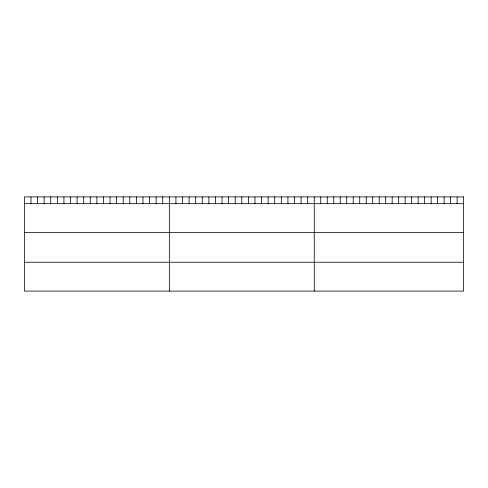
<?xml version="1.0" encoding="UTF-8"?>
<svg xmlns="http://www.w3.org/2000/svg" width="488" height="488" viewBox="0 0 488 488"><rect width="100%" height="100%" fill="white"/><g stroke="black" fill="none" stroke-linecap="round" stroke-linejoin="round"><path stroke-width="0.73" d="M24.4 203.679L463.6 203.679M24.4 232.52L463.6 232.52M24.4 262.239L463.6 262.239M457.11 196.914L457.11 203.679M450.613 196.914L450.613 203.679M444.123 196.914L444.123 203.679M437.632 196.914L437.632 203.679M431.136 196.914L431.136 203.679M424.645 196.914L424.645 203.679M418.155 196.914L418.155 203.679M411.659 196.914L411.659 203.679M405.168 196.914L405.168 203.679M398.678 196.914L398.678 203.679M392.181 196.914L392.181 203.679M385.691 196.914L385.691 203.679M379.194 196.914L379.194 203.679M372.704 196.914L372.704 203.679M366.214 196.914L366.214 203.679M359.717 196.914L359.717 203.679M353.227 196.914L353.227 203.679M346.736 196.914L346.736 203.679M340.24 196.914L340.24 203.679M333.749 196.914L333.749 203.679M327.259 196.914L327.259 203.679M320.762 196.914L320.762 203.679M314.272 196.914L314.272 291.086M307.684 196.914L307.684 203.679M301.096 196.914L301.096 203.679M294.508 196.914L294.508 203.679M287.92 196.914L287.92 203.679M281.332 196.914L281.332 203.679M274.744 196.914L274.744 203.679M268.156 196.914L268.156 203.679M261.568 196.914L261.568 203.679M254.98 196.914L254.98 203.679M248.392 196.914L248.392 203.679M241.804 196.914L241.804 203.679M235.216 196.914L235.216 203.679M228.628 196.914L228.628 203.679M222.04 196.914L222.04 203.679M215.452 196.914L215.452 203.679M208.864 196.914L208.864 203.679M202.276 196.914L202.276 203.679M195.688 196.914L195.688 203.679M189.1 196.914L189.1 203.679M182.512 196.914L182.512 203.679M175.924 196.914L175.924 203.679M169.336 196.914L169.336 291.086M162.748 196.914L162.748 203.679M156.16 196.914L156.16 203.679M149.572 196.914L149.572 203.679M142.984 196.914L142.984 203.679M136.396 196.914L136.396 203.679M129.808 196.914L129.808 203.679M123.22 196.914L123.22 203.679M116.632 196.914L116.632 203.679M110.044 196.914L110.044 203.679M103.456 196.914L103.456 203.679M96.868 196.914L96.868 203.679M90.28 196.914L90.28 203.679M83.692 196.914L83.692 203.679M77.104 196.914L77.104 203.679M70.516 196.914L70.516 203.679M63.928 196.914L63.928 203.679M57.34 196.914L57.34 203.679M50.752 196.914L50.752 203.679M44.164 196.914L44.164 203.679M37.576 196.914L37.576 203.679M30.988 196.914L30.988 203.679M463.6 196.914L24.4 196.914L24.4 291.086L463.6 291.086L463.6 196.914"/></g></svg>
